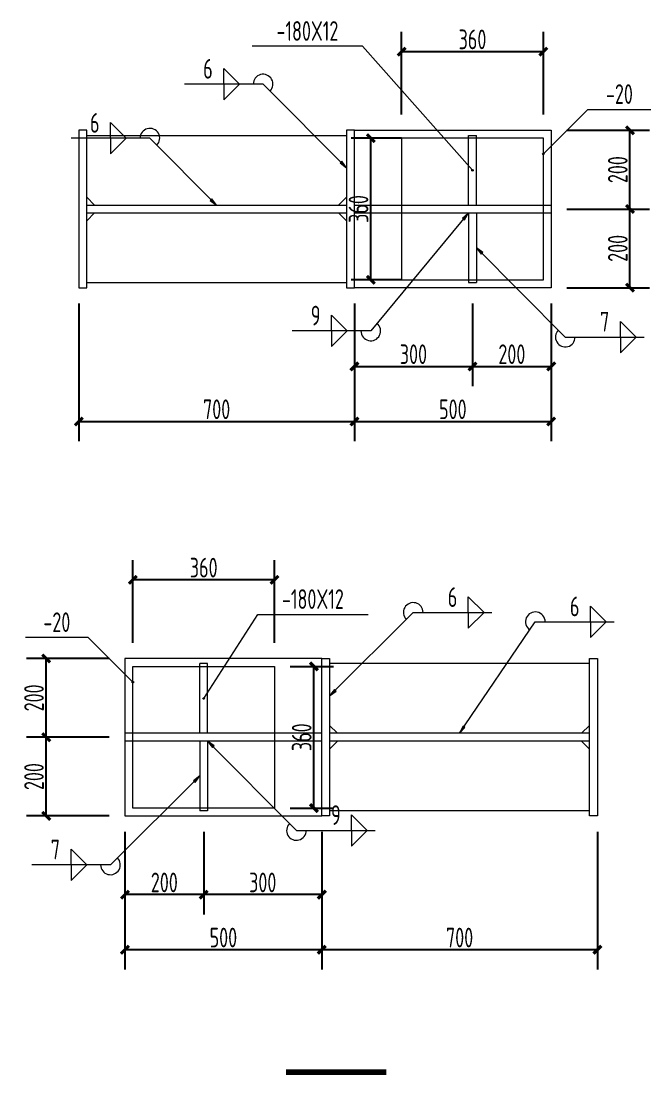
# Model space of a CAD drawing. Extents: x 95752 to 843522, y -411933 to 75567.
# Drawn here: x 229895 to 237894, y -39920 to -26530 of the extents above; entities that cross this region are included whole.
import ezdxf
from ezdxf.enums import TextEntityAlignment as Align

# ---------------------------------------------------------------- set-up
doc = ezdxf.new("R2010")
doc.units = 0
doc.header["$LTSCALE"] = 1000
doc.header["$MEASUREMENT"] = 0
doc.linetypes.add('线型4', pattern=[2.5, 1.5, -1])
doc.layers.add('DIM_SYMB', color=3, linetype='Continuous')
for name, color, linetype, lineweight in [('尺寸标注', 9, 'Continuous', 18), ('焊缝标注', 9, 'Continuous', 18), ('编号标注', 9, 'Continuous', 18), ('钢板标注', 9, 'Continuous', 18)]:
    doc.layers.add(name, color=color, linetype=linetype, lineweight=lineweight)
doc.styles.add('FromPkpm', font='Pkpmeng', dxfattribs={"width": 0.7, "bigfont": 'Pkpmchn'})
doc.dimstyles.new('Pkpm_1.00', dxfattribs={"dimtxt": 250, "dimasz": 100, "dimexe": 250, "dimexo": 0.0625, "dimgap": 30, "dimtad": 1, "dimdec": 0, "dimrnd": 5, "dimzin": 0, "dimdsep": 46, "dimtxsty": 'FromPkpm', "dimblk1": 'ARCHTICK', "dimblk2": 'ARCHTICK', "dimsah": 1, "dimcen": 0.09, "dimadec": 0, "dimazin": 0, "dimtfac": 1, "dimtdec": 0, "dimtix": 1, "dimtmove": 2, "dimatfit": 1, "dimfxl": 1, "dimtolj": 1, "dimtzin": 0, "dimarcsym": 0})

# ---------------------------------------------------------------- blocks, each defined once
blk = doc.blocks.new('_ArchTick')
at = {"color": 0, "linetype": 'ByBlock', "const_width": 0.4}
blk.add_lwpolyline([(-0.5, -0.5), (0.5, 0.5)], dxfattribs=at)
blk = doc.blocks.new('*D373')
at = {"layer": 'Defpoints', "color": 0, "linetype": 'Continuous', "transparency": 16777216}
for p in [(236528, -26918), (234728, -27918), (236528, -27918)]:
    blk.add_point(p, dxfattribs=at)
at = {"layer": '尺寸标注', "color": 0, "linetype": 'Continuous', "lineweight": -2, "transparency": 16777216}
for p, q in [((234728, -27718), (234728, -26668)), ((236528, -27718), (236528, -26668)), ((234728, -26918), (236528, -26918))]:
    blk.add_line(p, q, dxfattribs=at)
at = {"layer": '尺寸标注', "color": 0, "linetype": 'Continuous', "lineweight": -2, "transparency": 16777216, "xscale": 100, "yscale": 100, "zscale": 100, "rotation": 180}
blk.add_blockref('_ArchTick', (234728, -26918), dxfattribs=at)
at = {"layer": '尺寸标注', "color": 0, "linetype": 'Continuous', "lineweight": -2, "transparency": 16777216, "xscale": 100, "yscale": 100, "zscale": 100}
blk.add_blockref('_ArchTick', (236528, -26918), dxfattribs=at)
at = {"layer": '尺寸标注', "color": 0, "linetype": 'Continuous', "lineweight": 18, "transparency": 16777216, "insert": (235628, -26763), "char_height": 250, "attachment_point": 5, "style": 'FromPkpm'}
blk.add_mtext('\\A1;360', dxfattribs=at)
blk = doc.blocks.new('*D374')
at = {"layer": 'Defpoints', "color": 0, "linetype": 'Continuous', "transparency": 16777216}
for p in [(234128, -29918), (235628, -29918), (235628, -30918)]:
    blk.add_point(p, dxfattribs=at)
at = {"layer": '尺寸标注', "color": 0, "linetype": 'Continuous', "lineweight": -2, "transparency": 16777216}
for p, q in [((234128, -30118), (234128, -31168)), ((235628, -30118), (235628, -31168)), ((234128, -30918), (235628, -30918))]:
    blk.add_line(p, q, dxfattribs=at)
at = {"layer": '尺寸标注', "color": 0, "linetype": 'Continuous', "lineweight": -2, "transparency": 16777216, "xscale": 100, "yscale": 100, "zscale": 100, "rotation": 180}
blk.add_blockref('_ArchTick', (234128, -30918), dxfattribs=at)
at = {"layer": '尺寸标注', "color": 0, "linetype": 'Continuous', "lineweight": -2, "transparency": 16777216, "xscale": 100, "yscale": 100, "zscale": 100}
blk.add_blockref('_ArchTick', (235628, -30918), dxfattribs=at)
at = {"layer": '尺寸标注', "color": 0, "linetype": 'Continuous', "lineweight": 18, "transparency": 16777216, "insert": (234878, -30763), "char_height": 250, "attachment_point": 5, "style": 'FromPkpm'}
blk.add_mtext('\\A1;300', dxfattribs=at)
blk = doc.blocks.new('*D375')
at = {"layer": 'Defpoints', "color": 0, "linetype": 'Continuous', "transparency": 16777216}
for p in [(235628, -29918), (236628, -29918), (236628, -30918)]:
    blk.add_point(p, dxfattribs=at)
at = {"layer": '尺寸标注', "color": 0, "linetype": 'Continuous', "lineweight": -2, "transparency": 16777216}
for p, q in [((235628, -30118), (235628, -31168)), ((236628, -30118), (236628, -31168)), ((235628, -30918), (236628, -30918))]:
    blk.add_line(p, q, dxfattribs=at)
at = {"layer": '尺寸标注', "color": 0, "linetype": 'Continuous', "lineweight": -2, "transparency": 16777216, "xscale": 100, "yscale": 100, "zscale": 100, "rotation": 180}
blk.add_blockref('_ArchTick', (235628, -30918), dxfattribs=at)
at = {"layer": '尺寸标注', "color": 0, "linetype": 'Continuous', "lineweight": -2, "transparency": 16777216, "xscale": 100, "yscale": 100, "zscale": 100}
blk.add_blockref('_ArchTick', (236628, -30918), dxfattribs=at)
at = {"layer": '尺寸标注', "color": 0, "linetype": 'Continuous', "lineweight": 18, "transparency": 16777216, "insert": (236128, -30763), "char_height": 250, "attachment_point": 5, "style": 'FromPkpm'}
blk.add_mtext('\\A1;200', dxfattribs=at)
blk = doc.blocks.new('*D376')
at = {"layer": 'Defpoints', "color": 0, "linetype": 'Continuous', "transparency": 16777216}
for p in [(230628, -29918), (234128, -29918), (234128, -31618)]:
    blk.add_point(p, dxfattribs=at)
at = {"layer": '尺寸标注', "color": 0, "linetype": 'Continuous', "lineweight": -2, "transparency": 16777216}
for p, q in [((230628, -30118), (230628, -31868)), ((234128, -30118), (234128, -31868)), ((230628, -31618), (234128, -31618))]:
    blk.add_line(p, q, dxfattribs=at)
at = {"layer": '尺寸标注', "color": 0, "linetype": 'Continuous', "lineweight": -2, "transparency": 16777216, "xscale": 100, "yscale": 100, "zscale": 100, "rotation": 180}
blk.add_blockref('_ArchTick', (230628, -31618), dxfattribs=at)
at = {"layer": '尺寸标注', "color": 0, "linetype": 'Continuous', "lineweight": -2, "transparency": 16777216, "xscale": 100, "yscale": 100, "zscale": 100}
blk.add_blockref('_ArchTick', (234128, -31618), dxfattribs=at)
at = {"layer": '尺寸标注', "color": 0, "linetype": 'Continuous', "lineweight": 18, "transparency": 16777216, "insert": (232378, -31463), "char_height": 250, "attachment_point": 5, "style": 'FromPkpm'}
blk.add_mtext('\\A1;700', dxfattribs=at)
blk = doc.blocks.new('*D377')
at = {"layer": 'Defpoints', "color": 0, "linetype": 'Continuous', "transparency": 16777216}
for p in [(234128, -29918), (236628, -29918), (236628, -31618)]:
    blk.add_point(p, dxfattribs=at)
at = {"layer": '尺寸标注', "color": 0, "linetype": 'Continuous', "lineweight": -2, "transparency": 16777216}
for p, q in [((234128, -30118), (234128, -31868)), ((236628, -30118), (236628, -31868)), ((234128, -31618), (236628, -31618))]:
    blk.add_line(p, q, dxfattribs=at)
at = {"layer": '尺寸标注', "color": 0, "linetype": 'Continuous', "lineweight": -2, "transparency": 16777216, "xscale": 100, "yscale": 100, "zscale": 100, "rotation": 180}
blk.add_blockref('_ArchTick', (234128, -31618), dxfattribs=at)
at = {"layer": '尺寸标注', "color": 0, "linetype": 'Continuous', "lineweight": -2, "transparency": 16777216, "xscale": 100, "yscale": 100, "zscale": 100}
blk.add_blockref('_ArchTick', (236628, -31618), dxfattribs=at)
at = {"layer": '尺寸标注', "color": 0, "linetype": 'Continuous', "lineweight": 18, "transparency": 16777216, "insert": (235378, -31463), "char_height": 250, "attachment_point": 5, "style": 'FromPkpm'}
blk.add_mtext('\\A1;500', dxfattribs=at)
blk = doc.blocks.new('*D378')
at = {"layer": 'Defpoints', "color": 0, "linetype": 'Continuous', "transparency": 16777216}
for p in [(236628, -28918), (237628, -28918), (236628, -29918)]:
    blk.add_point(p, dxfattribs=at)
at = {"layer": '尺寸标注', "color": 0, "linetype": 'Continuous', "lineweight": -2, "transparency": 16777216}
for p, q in [((236828, -28918), (237878, -28918)), ((237628, -29918), (237628, -28918)), ((236828, -29918), (237878, -29918))]:
    blk.add_line(p, q, dxfattribs=at)
at = {"layer": '尺寸标注', "color": 0, "linetype": 'Continuous', "lineweight": -2, "transparency": 16777216, "xscale": 100, "yscale": 100, "zscale": 100}
for p, rotation in [((237628, -28918), 90), ((237628, -29918), 270)]:
    blk.add_blockref('_ArchTick', p, dxfattribs=dict(at, rotation=rotation))
at = {"layer": '尺寸标注', "color": 0, "linetype": 'Continuous', "lineweight": 18, "transparency": 16777216, "insert": (237473, -29418), "char_height": 250, "attachment_point": 5, "rotation": 90, "style": 'FromPkpm'}
blk.add_mtext('\\A1;200', dxfattribs=at)
blk = doc.blocks.new('*D379')
at = {"layer": 'Defpoints', "color": 0, "linetype": 'Continuous', "transparency": 16777216}
for p in [(236628, -27918), (237628, -27918), (236628, -28918)]:
    blk.add_point(p, dxfattribs=at)
at = {"layer": '尺寸标注', "color": 0, "linetype": 'Continuous', "lineweight": -2, "transparency": 16777216}
for p, q in [((236828, -27918), (237878, -27918)), ((237628, -28918), (237628, -27918)), ((236828, -28918), (237878, -28918))]:
    blk.add_line(p, q, dxfattribs=at)
at = {"layer": '尺寸标注', "color": 0, "linetype": 'Continuous', "lineweight": -2, "transparency": 16777216, "xscale": 100, "yscale": 100, "zscale": 100}
for p, rotation in [((237628, -27918), 90), ((237628, -28918), 270)]:
    blk.add_blockref('_ArchTick', p, dxfattribs=dict(at, rotation=rotation))
at = {"layer": '尺寸标注', "color": 0, "linetype": 'Continuous', "lineweight": 18, "transparency": 16777216, "insert": (237473, -28418), "char_height": 250, "attachment_point": 5, "rotation": 90, "style": 'FromPkpm'}
blk.add_mtext('\\A1;200', dxfattribs=at)
blk = doc.blocks.new('*D380')
at = {"layer": 'Defpoints', "color": 0, "linetype": 'Continuous', "transparency": 16777216}
for p in [(234336, -28018), (234728, -28018), (234728, -29818)]:
    blk.add_point(p, dxfattribs=at)
at = {"layer": '尺寸标注', "color": 0, "linetype": 'Continuous', "lineweight": -2, "transparency": 16777216}
for p, q in [((234728, -28018), (234086, -28018)), ((234336, -29818), (234336, -28018)), ((234728, -29818), (234086, -29818))]:
    blk.add_line(p, q, dxfattribs=at)
at = {"layer": '尺寸标注', "color": 0, "linetype": 'Continuous', "lineweight": -2, "transparency": 16777216, "xscale": 100, "yscale": 100, "zscale": 100}
for p, rotation in [((234336, -28018), 90), ((234336, -29818), 270)]:
    blk.add_blockref('_ArchTick', p, dxfattribs=dict(at, rotation=rotation))
at = {"layer": '尺寸标注', "color": 0, "linetype": 'Continuous', "lineweight": 18, "transparency": 16777216, "insert": (234181, -28918), "char_height": 250, "attachment_point": 5, "rotation": 90, "style": 'FromPkpm'}
blk.add_mtext('\\A1;360', dxfattribs=at)
blk = doc.blocks.new('*D395')
at = {"layer": 'Defpoints', "color": 0, "linetype": 'Continuous', "transparency": 16777216}
for p in [(231314, -33630), (231314, -34630), (233114, -34630)]:
    blk.add_point(p, dxfattribs=at)
at = {"layer": '尺寸标注', "color": 0, "linetype": 'Continuous', "lineweight": -2, "transparency": 16777216}
for p, q in [((231314, -34430), (231314, -33380)), ((233114, -34430), (233114, -33380)), ((233114, -33630), (231314, -33630))]:
    blk.add_line(p, q, dxfattribs=at)
at = {"layer": '尺寸标注', "color": 0, "linetype": 'Continuous', "lineweight": -2, "transparency": 16777216, "xscale": 100, "yscale": 100, "zscale": 100, "rotation": 180}
blk.add_blockref('_ArchTick', (231314, -33630), dxfattribs=at)
at = {"layer": '尺寸标注', "color": 0, "linetype": 'Continuous', "lineweight": -2, "transparency": 16777216, "xscale": 100, "yscale": 100, "zscale": 100}
blk.add_blockref('_ArchTick', (233114, -33630), dxfattribs=at)
at = {"layer": '尺寸标注', "color": 0, "linetype": 'Continuous', "lineweight": 18, "transparency": 16777216, "insert": (232214, -33475), "char_height": 250, "attachment_point": 5, "style": 'FromPkpm'}
blk.add_mtext('\\A1;360', dxfattribs=at)
blk = doc.blocks.new('*D396')
at = {"layer": 'Defpoints', "color": 0, "linetype": 'Continuous', "transparency": 16777216}
for p in [(232214, -36630), (233714, -36630), (232214, -37630)]:
    blk.add_point(p, dxfattribs=at)
at = {"layer": '尺寸标注', "color": 0, "linetype": 'Continuous', "lineweight": -2, "transparency": 16777216}
for p, q in [((232214, -36830), (232214, -37880)), ((233714, -36830), (233714, -37880)), ((233714, -37630), (232214, -37630))]:
    blk.add_line(p, q, dxfattribs=at)
at = {"layer": '尺寸标注', "color": 0, "linetype": 'Continuous', "lineweight": -2, "transparency": 16777216, "xscale": 100, "yscale": 100, "zscale": 100, "rotation": 180}
blk.add_blockref('_ArchTick', (232214, -37630), dxfattribs=at)
at = {"layer": '尺寸标注', "color": 0, "linetype": 'Continuous', "lineweight": -2, "transparency": 16777216, "xscale": 100, "yscale": 100, "zscale": 100}
blk.add_blockref('_ArchTick', (233714, -37630), dxfattribs=at)
at = {"layer": '尺寸标注', "color": 0, "linetype": 'Continuous', "lineweight": 18, "transparency": 16777216, "insert": (232964, -37475), "char_height": 250, "attachment_point": 5, "style": 'FromPkpm'}
blk.add_mtext('\\A1;300', dxfattribs=at)
blk = doc.blocks.new('*D397')
at = {"layer": 'Defpoints', "color": 0, "linetype": 'Continuous', "transparency": 16777216}
for p in [(231214, -36630), (232214, -36630), (231214, -37630)]:
    blk.add_point(p, dxfattribs=at)
at = {"layer": '尺寸标注', "color": 0, "linetype": 'Continuous', "lineweight": -2, "transparency": 16777216}
for p, q in [((231214, -36830), (231214, -37880)), ((232214, -36830), (232214, -37880)), ((232214, -37630), (231214, -37630))]:
    blk.add_line(p, q, dxfattribs=at)
at = {"layer": '尺寸标注', "color": 0, "linetype": 'Continuous', "lineweight": -2, "transparency": 16777216, "xscale": 100, "yscale": 100, "zscale": 100, "rotation": 180}
blk.add_blockref('_ArchTick', (231214, -37630), dxfattribs=at)
at = {"layer": '尺寸标注', "color": 0, "linetype": 'Continuous', "lineweight": -2, "transparency": 16777216, "xscale": 100, "yscale": 100, "zscale": 100}
blk.add_blockref('_ArchTick', (232214, -37630), dxfattribs=at)
at = {"layer": '尺寸标注', "color": 0, "linetype": 'Continuous', "lineweight": 18, "transparency": 16777216, "insert": (231714, -37475), "char_height": 250, "attachment_point": 5, "style": 'FromPkpm'}
blk.add_mtext('\\A1;200', dxfattribs=at)
blk = doc.blocks.new('*D398')
at = {"layer": 'Defpoints', "color": 0, "linetype": 'Continuous', "transparency": 16777216}
for p in [(233714, -36630), (237214, -36630), (233714, -38330)]:
    blk.add_point(p, dxfattribs=at)
at = {"layer": '尺寸标注', "color": 0, "linetype": 'Continuous', "lineweight": -2, "transparency": 16777216}
for p, q in [((233714, -36830), (233714, -38580)), ((237214, -36830), (237214, -38580)), ((237214, -38330), (233714, -38330))]:
    blk.add_line(p, q, dxfattribs=at)
at = {"layer": '尺寸标注', "color": 0, "linetype": 'Continuous', "lineweight": -2, "transparency": 16777216, "xscale": 100, "yscale": 100, "zscale": 100, "rotation": 180}
blk.add_blockref('_ArchTick', (233714, -38330), dxfattribs=at)
at = {"layer": '尺寸标注', "color": 0, "linetype": 'Continuous', "lineweight": -2, "transparency": 16777216, "xscale": 100, "yscale": 100, "zscale": 100}
blk.add_blockref('_ArchTick', (237214, -38330), dxfattribs=at)
at = {"layer": '尺寸标注', "color": 0, "linetype": 'Continuous', "lineweight": 18, "transparency": 16777216, "insert": (235464, -38175), "char_height": 250, "attachment_point": 5, "style": 'FromPkpm'}
blk.add_mtext('\\A1;700', dxfattribs=at)
blk = doc.blocks.new('*D399')
at = {"layer": 'Defpoints', "color": 0, "linetype": 'Continuous', "transparency": 16777216}
for p in [(231214, -36630), (233714, -36630), (231214, -38330)]:
    blk.add_point(p, dxfattribs=at)
at = {"layer": '尺寸标注', "color": 0, "linetype": 'Continuous', "lineweight": -2, "transparency": 16777216}
for p, q in [((231214, -36830), (231214, -38580)), ((233714, -36830), (233714, -38580)), ((233714, -38330), (231214, -38330))]:
    blk.add_line(p, q, dxfattribs=at)
at = {"layer": '尺寸标注', "color": 0, "linetype": 'Continuous', "lineweight": -2, "transparency": 16777216, "xscale": 100, "yscale": 100, "zscale": 100, "rotation": 180}
blk.add_blockref('_ArchTick', (231214, -38330), dxfattribs=at)
at = {"layer": '尺寸标注', "color": 0, "linetype": 'Continuous', "lineweight": -2, "transparency": 16777216, "xscale": 100, "yscale": 100, "zscale": 100}
blk.add_blockref('_ArchTick', (233714, -38330), dxfattribs=at)
at = {"layer": '尺寸标注', "color": 0, "linetype": 'Continuous', "lineweight": 18, "transparency": 16777216, "insert": (232464, -38175), "char_height": 250, "attachment_point": 5, "style": 'FromPkpm'}
blk.add_mtext('\\A1;500', dxfattribs=at)
blk = doc.blocks.new('*D400')
at = {"layer": 'Defpoints', "color": 0, "linetype": 'Continuous', "transparency": 16777216}
for p in [(233114, -34730), (233614, -34730), (233114, -36530)]:
    blk.add_point(p, dxfattribs=at)
at = {"layer": '尺寸标注', "color": 0, "linetype": 'Continuous', "lineweight": -2, "transparency": 16777216}
for p, q in [((233314, -34730), (233864, -34730)), ((233614, -36530), (233614, -34730)), ((233314, -36530), (233864, -36530))]:
    blk.add_line(p, q, dxfattribs=at)
at = {"layer": '尺寸标注', "color": 0, "linetype": 'Continuous', "lineweight": -2, "transparency": 16777216, "xscale": 100, "yscale": 100, "zscale": 100}
for p, rotation in [((233614, -34730), 90), ((233614, -36530), 270)]:
    blk.add_blockref('_ArchTick', p, dxfattribs=dict(at, rotation=rotation))
at = {"layer": '尺寸标注', "color": 0, "linetype": 'Continuous', "lineweight": 18, "transparency": 16777216, "insert": (233459, -35630), "char_height": 250, "attachment_point": 5, "rotation": 90, "style": 'FromPkpm'}
blk.add_mtext('\\A1;360', dxfattribs=at)
blk = doc.blocks.new('*D401')
at = {"layer": 'Defpoints', "color": 0, "linetype": 'Continuous', "transparency": 16777216}
for p in [(230214, -35630), (231214, -35630), (231214, -36630)]:
    blk.add_point(p, dxfattribs=at)
at = {"layer": '尺寸标注', "color": 0, "linetype": 'Continuous', "lineweight": -2, "transparency": 16777216}
for p, q in [((231014, -35630), (229964, -35630)), ((230214, -36630), (230214, -35630)), ((231014, -36630), (229964, -36630))]:
    blk.add_line(p, q, dxfattribs=at)
at = {"layer": '尺寸标注', "color": 0, "linetype": 'Continuous', "lineweight": -2, "transparency": 16777216, "xscale": 100, "yscale": 100, "zscale": 100}
for p, rotation in [((230214, -35630), 90), ((230214, -36630), 270)]:
    blk.add_blockref('_ArchTick', p, dxfattribs=dict(at, rotation=rotation))
at = {"layer": '尺寸标注', "color": 0, "linetype": 'Continuous', "lineweight": 18, "transparency": 16777216, "insert": (230059, -36130), "char_height": 250, "attachment_point": 5, "rotation": 90, "style": 'FromPkpm'}
blk.add_mtext('\\A1;200', dxfattribs=at)
blk = doc.blocks.new('*D402')
at = {"layer": 'Defpoints', "color": 0, "linetype": 'Continuous', "transparency": 16777216}
for p in [(230214, -34630), (231214, -34630), (231214, -35630)]:
    blk.add_point(p, dxfattribs=at)
at = {"layer": '尺寸标注', "color": 0, "linetype": 'Continuous', "lineweight": -2, "transparency": 16777216}
for p, q in [((231014, -34630), (229964, -34630)), ((230214, -35630), (230214, -34630)), ((231014, -35630), (229964, -35630))]:
    blk.add_line(p, q, dxfattribs=at)
at = {"layer": '尺寸标注', "color": 0, "linetype": 'Continuous', "lineweight": -2, "transparency": 16777216, "xscale": 100, "yscale": 100, "zscale": 100}
for p, rotation in [((230214, -34630), 90), ((230214, -35630), 270)]:
    blk.add_blockref('_ArchTick', p, dxfattribs=dict(at, rotation=rotation))
at = {"layer": '尺寸标注', "color": 0, "linetype": 'Continuous', "lineweight": 18, "transparency": 16777216, "insert": (230059, -35130), "char_height": 250, "attachment_point": 5, "rotation": 90, "style": 'FromPkpm'}
blk.add_mtext('\\A1;200', dxfattribs=at)

msp = doc.modelspace()

# ---------------------------------------------------------------- hatches: boundary and pattern name
at = {"layer": '焊缝标注'}
for points in [[(234028, -28393.2), (233968, -28311.9), (233946.7, -28333)], [(232378, -28868.2), (232318, -28786.9), (232296.7, -28808)], [(235578, -28968.2), (235502.6, -29035.7), (235525.7, -29054.8)], [(235678, -29410.7), (235737.9, -29492.2), (235759.1, -29471.1)], [(233813.9, -35104.6), (233895.3, -35044.6), (233874.1, -35023.4)], [(235463.9, -35579.6), (235532.5, -35505.3), (235507.7, -35488.5)], [(232263.9, -35679.6), (232323.8, -35761.1), (232345.1, -35740)], [(232163.9, -36122.1), (232082.5, -36182.1), (232103.7, -36203.3)]]:
    msp.add_hatch(color=0, dxfattribs=at).paths.add_polyline_path(points)
at = {"layer": '钢板标注'}
h = msp.add_hatch(color=0, dxfattribs=at)
edge = h.paths.add_edge_path()
edge.add_arc((236528, -28218.2), 10, 0, 360)
h = msp.add_hatch(color=0, dxfattribs=at)
edge = h.paths.add_edge_path()
edge.add_arc((235628, -28425.7), 10, 0, 360)
h = msp.add_hatch(color=0, dxfattribs=at)
edge = h.paths.add_edge_path()
edge.add_arc((231313.9, -34929.6), 10, 0, 360)
h = msp.add_hatch(color=0, dxfattribs=at)
edge = h.paths.add_edge_path()
edge.add_arc((232213.9, -35137.1), 10, 0, 360)

# ---------------------------------------------------------------- linework, layer by layer
at = {"layer": 'DIM_SYMB', "color": 2, "const_width": 70}
msp.add_lwpolyline([(233259.5, -39885.4), (234533.5, -39885.4)], dxfattribs=at)
at = {"layer": '尺寸标注', "color": 0, "ltscale": 100}
for points in [[(230728, -27918.2), (230628, -27918.2)], [(230628, -27918.2), (230628, -29918.2)], [(230728, -29918.2), (230728, -27918.2)], [(234128, -27918.2), (234028, -27918.2)], [(234028, -27918.2), (234028, -29918.2)], [(234128, -29918.2), (234128, -27918.2)], [(230728, -28868.2), (234028, -28868.2)], [(230728, -28968.2), (234028, -28968.2)], [(230628, -29918.2), (230728, -29918.2)], [(234028, -29918.2), (234128, -29918.2)], [(233713.9, -36629.6), (233713.9, -34629.6)], [(233713.9, -34629.6), (233813.9, -34629.6)], [(233813.9, -34629.6), (233813.9, -36629.6)], [(237113.9, -36629.6), (237113.9, -34629.6)], [(237113.9, -34629.6), (237213.9, -34629.6)], [(237213.9, -34629.6), (237213.9, -36629.6)], [(237113.9, -35579.6), (233813.9, -35579.6)], [(237113.9, -35679.6), (233813.9, -35679.6)], [(233813.9, -36629.6), (233713.9, -36629.6)], [(237213.9, -36629.6), (237113.9, -36629.6)]]:
    msp.add_lwpolyline(points, dxfattribs=at)
at = {"layer": '焊缝标注', "color": 0, "ltscale": 100}
for p, q in [((232668.6, -27331.3), (232468.6, -27131.3)), ((232468.6, -27331.3), (232468.6, -27131.3)), ((232968.6, -27331.3), (231968.6, -27331.3)), ((232668.6, -27331.3), (232468.6, -27531.3)), ((232468.6, -27331.3), (232468.6, -27531.3)), ((231230.5, -28018.7), (231030.5, -27818.7)), ((231030.5, -28018.7), (231030.5, -27818.7)), ((231530.5, -28018.7), (230530.5, -28018.7)), ((231230.5, -28018.7), (231030.5, -28218.7)), ((231030.5, -28018.7), (231030.5, -28218.7)), ((234035.9, -30467.1), (233835.9, -30267.1)), ((233835.9, -30467.1), (233835.9, -30267.1)), ((237506.2, -30345.3), (237706.2, -30545.3)), ((237506.2, -30545.3), (237506.2, -30345.3)), ((234335.9, -30467.1), (233335.9, -30467.1)), ((234035.9, -30467.1), (233835.9, -30667.1)), ((233835.9, -30467.1), (233835.9, -30667.1)), ((236806.2, -30545.3), (237806.2, -30545.3)), ((237506.2, -30745.3), (237706.2, -30545.3)), ((237506.2, -30545.3), (237506.2, -30745.3)), ((235575, -33844.4), (235775, -34044.4)), ((235575, -34044.4), (235575, -33844.4)), ((237125.9, -33962.7), (237325.9, -34162.7)), ((237125.9, -34162.7), (237125.9, -33962.7)), ((234875, -34044.4), (235875, -34044.4)), ((235575, -34244.4), (235775, -34044.4)), ((235575, -34044.4), (235575, -34244.4)), ((236425.9, -34162.7), (237425.9, -34162.7)), ((237125.9, -34362.7), (237325.9, -34162.7)), ((237125.9, -34162.7), (237125.9, -34362.7)), ((234092.1, -36614.2), (234292.1, -36814.2)), ((234092.1, -36814.2), (234092.1, -36614.2)), ((233392.1, -36814.2), (234392.1, -36814.2)), ((234092.1, -37014.2), (234292.1, -36814.2)), ((234092.1, -36814.2), (234092.1, -37014.2)), ((230730.3, -37251.3), (230530.3, -37051.3)), ((230530.3, -37251.3), (230530.3, -37051.3)), ((231030.3, -37251.3), (230030.3, -37251.3)), ((230730.3, -37251.3), (230530.3, -37451.3)), ((230530.3, -37251.3), (230530.3, -37451.3))]:
    msp.add_line(p, q, dxfattribs=at)
at = {"layer": '焊缝标注', "color": 0, "lineweight": 18, "ltscale": 100}
for p, q in [((234028, -28393.2), (232968.6, -27331.3)), ((232378, -28868.2), (231530.5, -28018.7)), ((235578, -28968.2), (234335.9, -30467.1)), ((235678, -29410.7), (236806.2, -30545.3)), ((233813.9, -35104.6), (234875, -34044.4)), ((235463.9, -35579.6), (236425.9, -34162.7)), ((232263.9, -35679.6), (233392.1, -36814.2)), ((232163.9, -36122.1), (231030.3, -37251.3))]:
    msp.add_line(p, q, dxfattribs=at)
at = {"layer": '焊缝标注', "color": 0, "linetype": '线型4', "ltscale": 100}
for points in [[(235578, -28868.2), (235578, -27983.2)], [(235578, -27983.2), (235678, -27983.2)], [(235678, -28868.2), (235678, -27983.2)], [(234128, -28868.2), (236628, -28868.2)], [(234128, -28968.2), (236628, -28968.2)], [(235578, -28968.2), (235578, -29853.2)], [(235678, -28968.2), (235678, -29853.2)], [(235578, -29853.2), (235678, -29853.2)], [(232163.9, -35579.6), (232163.9, -34694.6)], [(232263.9, -34694.6), (232163.9, -34694.6)], [(232263.9, -35579.6), (232263.9, -34694.6)], [(233713.9, -35579.6), (231213.9, -35579.6)], [(233713.9, -35679.6), (231213.9, -35679.6)], [(232163.9, -35679.6), (232163.9, -36564.6)], [(232263.9, -35679.6), (232263.9, -36564.6)], [(232263.9, -36564.6), (232163.9, -36564.6)]]:
    msp.add_lwpolyline(points, dxfattribs=at)
at = {"layer": '焊缝标注', "color": 0, "linetype": 'Continuous'}
for points in [[(234028, -28393.2), (233968, -28311.9), (233946.7, -28333)], [(232378, -28868.2), (232318, -28786.9), (232296.7, -28808)], [(235578, -28968.2), (235502.6, -29035.7), (235525.7, -29054.8)], [(235678, -29410.7), (235737.9, -29492.2), (235759.1, -29471.1)], [(233813.9, -35104.6), (233895.3, -35044.6), (233874.1, -35023.4)], [(235463.9, -35579.6), (235532.5, -35505.3), (235507.7, -35488.5)], [(232263.9, -35679.6), (232323.8, -35761.1), (232345.1, -35740)], [(232163.9, -36122.1), (232082.5, -36182.1), (232103.7, -36203.3)]]:
    msp.add_lwpolyline(points, close=True, dxfattribs=at)
at = {"layer": '焊缝标注', "color": 0, "ltscale": 100}
for centre, start, end in [((232968.6, -27331.3), 314.93158, 180), ((231530.5, -28018.7), 314.93155, 180), ((234335.9, -30467.1), 180, 50.3497), ((236806.2, -30545.3), 134.84033, 0), ((234875, -34044.4), 0, 224.97719), ((236425.9, -34162.7), 0, 235.82745), ((233392.1, -36814.2), 134.84033, 0), ((231030.3, -37251.3), 180, 44.88594)]:
    msp.add_arc(centre, 125, start, end, dxfattribs=at)
at = {"layer": '编号标注', "color": 2, "ltscale": 100}
for points in [[(230728, -27983.2), (234028, -27983.2)], [(234128, -27918.2), (236628, -27918.2)], [(234128, -29918.2), (234128, -27918.2)], [(236628, -27918.2), (236628, -29918.2)], [(236528, -28018.2), (234728, -28018.2)], [(234728, -28018.2), (234728, -29818.2)], [(236528, -29818.2), (236528, -28018.2)], [(230728, -28768.2), (230828, -28868.2)], [(234028, -28768.2), (233928, -28868.2)], [(230728, -29068.2), (230828, -28968.2)], [(234028, -29068.2), (233928, -28968.2)], [(230728, -29853.2), (234028, -29853.2)], [(234728, -29818.2), (236528, -29818.2)], [(236628, -29918.2), (234128, -29918.2)], [(233713.9, -34629.6), (231213.9, -34629.6)], [(231213.9, -34629.6), (231213.9, -36629.6)], [(233713.9, -36629.6), (233713.9, -34629.6)], [(231313.9, -36529.6), (231313.9, -34729.6)], [(231313.9, -34729.6), (233113.9, -34729.6)], [(233113.9, -34729.6), (233113.9, -36529.6)], [(237113.9, -34694.6), (233813.9, -34694.6)], [(233813.9, -35479.6), (233913.9, -35579.6)], [(237113.9, -35479.6), (237013.9, -35579.6)], [(233813.9, -35779.6), (233913.9, -35679.6)], [(237113.9, -35779.6), (237013.9, -35679.6)], [(233113.9, -36529.6), (231313.9, -36529.6)], [(231213.9, -36629.6), (233713.9, -36629.6)], [(237113.9, -36564.6), (233813.9, -36564.6)]]:
    msp.add_lwpolyline(points, dxfattribs=at)
at = {"layer": '钢板标注', "color": 0, "ltscale": 100}
for p, q in [((234231.6, -26851), (232831.6, -26851)), ((235628, -28425.7), (234231.6, -26851)), ((236528, -28218.2), (237093.9, -27652.8)), ((237093.9, -27652.8), (237893.9, -27652.8)), ((232213.9, -35137.1), (232901, -34069.4)), ((232901, -34069.4), (234301, -34069.4)), ((230748.9, -34363.3), (229948.9, -34363.3)), ((231313.9, -34929.6), (230748.9, -34363.3))]:
    msp.add_line(p, q, dxfattribs=at)
for centre in [(236528, -28218.2), (235628, -28425.7), (231313.9, -34929.6), (232213.9, -35137.1)]:
    msp.add_circle(centre, 10, dxfattribs=at)

# ---------------------------------------------------------------- texts
at = {"layer": '焊缝标注', "color": 0, "style": 'FromPkpm', "width": 0.7}
for s, p in [('6', (232268.6, -27261.3)), ('6', (230830.5, -27948.7)), ('9', (233635.9, -30397.1)), ('7', (237306.2, -30475.3)), ('6', (235375, -33974.4)), ('6', (236925.9, -34092.7)), ('9', (233892.1, -36744.2)), ('7', (230330.3, -37181.3))]:
    msp.add_text(s, height=250, dxfattribs=at).set_placement(p, align=Align.CENTER)
at = {"layer": '钢板标注', "color": 0, "style": 'FromPkpm', "width": 0.7}
for s, p in [('-180X12', (233531.6, -26781)), ('-20', (237493.9, -27582.8)), ('-180X12', (233601, -33999.4)), ('-20', (230348.9, -34293.3))]:
    msp.add_text(s, height=250, dxfattribs=at).set_placement(p, align=Align.CENTER)

# ---------------------------------------------------------------- dimensions: what is measured, and where the dimension line sits
at = {"layer": '尺寸标注', "color": 0, "linetype": 'Continuous', "lineweight": 18}
for base, p1, p2, text, picture, middle in [((236528, -26918.2), (234728, -27918.2), (236528, -27918.2), '360', '*D373', (235628, -26763.2)), ((234128, -31618.2), (230628, -29918.2), (234128, -29918.2), '700', '*D376', (232378, -31463.2)), ((235628, -30918.2), (234128, -29918.2), (235628, -29918.2), '300', '*D374', (234878, -30763.2)), ((236628, -31618.2), (234128, -29918.2), (236628, -29918.2), '500', '*D377', (235378, -31463.2)), ((236628, -30918.2), (235628, -29918.2), (236628, -29918.2), '200', '*D375', (236128, -30763.2)), ((231313.9, -33629.6), (233113.9, -34629.6), (231313.9, -34629.6), '360', '*D395', (232213.9, -33474.6)), ((231213.9, -37629.6), (232213.9, -36629.6), (231213.9, -36629.6), '200', '*D397', (231713.9, -37474.6)), ((231213.9, -38329.6), (233713.9, -36629.6), (231213.9, -36629.6), '500', '*D399', (232463.9, -38174.6)), ((232213.9, -37629.6), (233713.9, -36629.6), (232213.9, -36629.6), '300', '*D396', (232963.9, -37474.6)), ((233713.9, -38329.6), (237213.9, -36629.6), (233713.9, -36629.6), '700', '*D398', (235463.9, -38174.6))]:
    dim = msp.add_linear_dim(base=base, p1=p1, p2=p2, text=text, dimstyle='Pkpm_1.00', override={"dimexo": 200, "dimtad": 1, "dimjust": 0, "dimtih": 0, "dimtoh": 0, "dimtix": 1, "dimtmove": 0, "dimatfit": 3}, dxfattribs=at)
    dim.commit()
    dim.dimension.update_dxf_attribs({"geometry": picture, "text_midpoint": middle})
for base, p1, p2, text, override, picture, middle in [((234336.5, -28018.2), (234728.3, -29818.2), (234728.3, -28018.2), '360', {"dimtad": 1, "dimjust": 0, "dimtih": 0, "dimtoh": 0, "dimtix": 1, "dimtmove": 0, "dimatfit": 3}, '*D380', (234181.5, -28918.2)), ((237628, -27918.2), (236628, -28918.2), (236628, -27918.2), '200', {"dimexo": 200, "dimtad": 1, "dimjust": 0, "dimtih": 0, "dimtoh": 0, "dimtix": 1, "dimtmove": 0, "dimatfit": 3}, '*D379', (237473, -28418.2)), ((237628, -28918.2), (236628, -29918.2), (236628, -28918.2), '200', {"dimexo": 200, "dimtad": 1, "dimjust": 0, "dimtih": 0, "dimtoh": 0, "dimtix": 1, "dimtmove": 0, "dimatfit": 3}, '*D378', (237473, -29418.2)), ((230213.9, -34629.6), (231213.9, -35629.6), (231213.9, -34629.6), '200', {"dimexo": 200, "dimtad": 1, "dimjust": 0, "dimtih": 0, "dimtoh": 0, "dimtix": 1, "dimtmove": 0, "dimatfit": 3}, '*D402', (230058.9, -35129.6)), ((233613.9, -34729.6), (233113.9, -36529.6), (233113.9, -34729.6), '360', {"dimexo": 200, "dimtad": 1, "dimjust": 0, "dimtih": 0, "dimtoh": 0, "dimtix": 1, "dimtmove": 0, "dimatfit": 3}, '*D400', (233458.9, -35629.6)), ((230213.9, -35629.6), (231213.9, -36629.6), (231213.9, -35629.6), '200', {"dimexo": 200, "dimtad": 1, "dimjust": 0, "dimtih": 0, "dimtoh": 0, "dimtix": 1, "dimtmove": 0, "dimatfit": 3}, '*D401', (230058.9, -36129.6))]:
    dim = msp.add_linear_dim(base=base, p1=p1, p2=p2, angle=90, text=text, dimstyle='Pkpm_1.00', override=override, dxfattribs=at)
    dim.commit()
    dim.dimension.update_dxf_attribs({"geometry": picture, "text_midpoint": middle})

doc.saveas('drawing.dxf')
